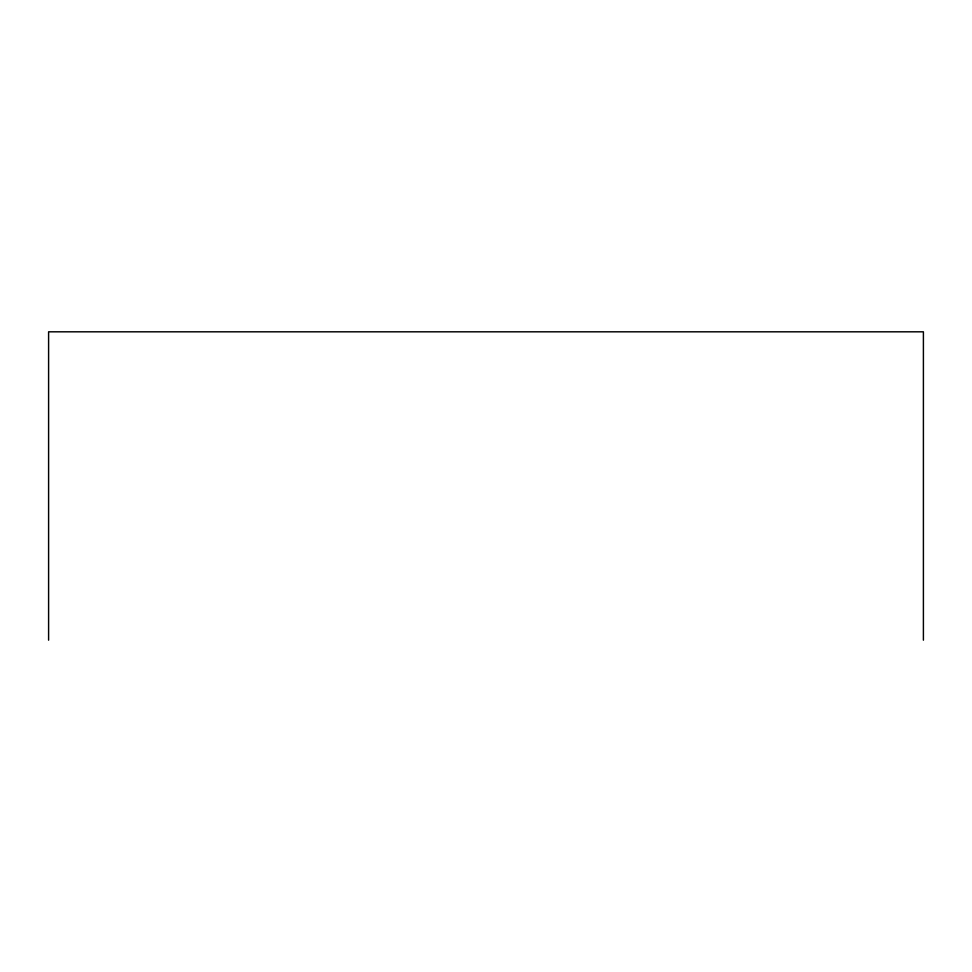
<?xml version="1.0" encoding="UTF-8"?>
<svg xmlns="http://www.w3.org/2000/svg" width="972" height="972" viewBox="0 0 972 972"><rect width="100%" height="100%" fill="white"/><g stroke="black" fill="none" stroke-linecap="round" stroke-linejoin="round"><path stroke-width="1.46" d="M923.4 640.183L923.4 331.817L48.6 331.817L48.6 640.183"/></g></svg>
